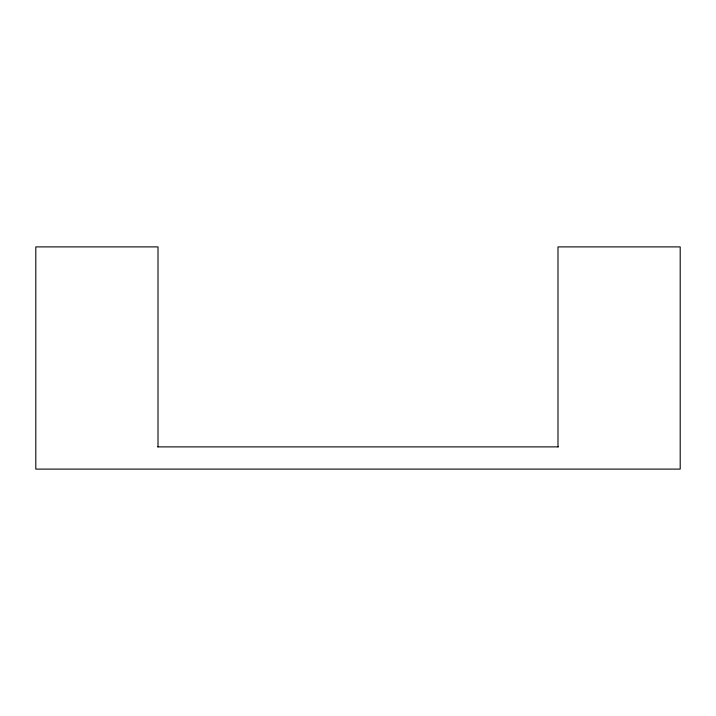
<?xml version="1.0" encoding="UTF-8"?>
<svg xmlns="http://www.w3.org/2000/svg" width="716" height="716" viewBox="0 0 716 716"><rect width="100%" height="100%" fill="white"/><g stroke="black" fill="none" stroke-linecap="round" stroke-linejoin="round"><path stroke-width="1.07" d="M157.744 446.882L558.256 446.882M557.988 446.882L557.988 246.895L680.2 246.895L680.2 469.105L35.8 469.105L35.8 246.895L158.012 246.895L158.012 446.882"/></g></svg>
